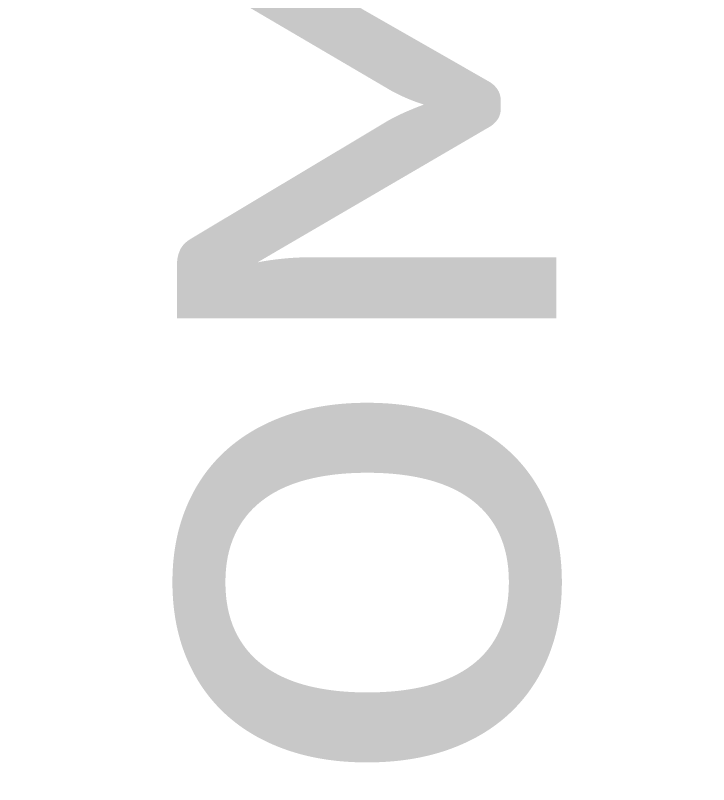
# Model space of a CAD drawing. Header units: millimetres. Extents: x 10729 to 16532, y -10545 to -10125.
# Drawn here: x 12704.553 to 12708.403, y -10283.814 to -10279.542 of the extents above; entities that cross this region are included whole.
import ezdxf

# ---------------------------------------------------------------- set-up
doc = ezdxf.new("R2010")
doc.units = ezdxf.units.MM
doc.styles.get("Standard").update_dxf_attribs({"font": 'arial.ttf'})

# ---------------------------------------------------------------- blocks, each defined once
blk = doc.blocks.new('*T13')
at = {"linetype": 'ByBlock', "lineweight": -2, "transparency": 16777216}
for p, q in [((0, 0), (0, 136.705)), ((0, 136.705), (152.6923, 136.705)), ((19.6923, 0), (19.6923, 136.705)), ((38.6923, 0), (38.6923, 136.705)), ((57.6923, 0), (57.6923, 136.705)), ((76.6923, 0), (76.6923, 136.705)), ((95.6923, 0), (95.6923, 136.705)), ((114.6923, 0), (114.6923, 136.705)), ((133.6923, 0), (133.6923, 136.705)), ((152.6923, 0), (152.6923, 136.705)), ((0, 0), (152.6923, 0))]:
    blk.add_line(p, q, dxfattribs=at)
at = {"color": 0, "transparency": 16777216, "width": 133.705, "attachment_point": 4, "rotation": 90}
for s, insert, char_height in [('{\\fCalibri|b0|i0|c0;Помещение 101. Воздушная заслонка FNM-0328. Шкаф управления силовой VA-V04. Авария электрообогрева', (29.1923, 1.5), 2.8222222), ('{\\fCalibri|b0|i0|c0;Помещение 101. Воздушная заслонка FNM-0328. Шкаф управления силовой VA-V04. Электрообогрев включен', (48.1923, 1.5), 2.8222222), ('{\\fCalibri|b0|i0|c0;Помещение 101. Воздушная заслонка FNM-0328. Электропривод с конечными выключателями FNM-0328. Открыта ', (9.8462, 1.5), 2.8222222), ('{\\fCalibri|b0|i0|c0;резерв ', (67.1923, 1.5), 2.822222), ('{\\fCalibri|b0|i0|c0;резерв ', (86.1923, 1.5), 2.822222), ('{\\fCalibri|b0|i0|c0;резерв ', (105.1923, 1.5), 2.822222), ('{\\fCalibri|b0|i0|c0;резерв ', (124.1923, 1.5), 2.822222), ('{\\fCalibri|b0|i0|c0;резерв ', (143.1923, 1.5), 2.822222)]:
    blk.add_mtext(s, dxfattribs=dict(at, insert=insert, char_height=char_height))

msp = doc.modelspace()

# ---------------------------------------------------------------- block references
msp.add_blockref('*T13', (12699.0069, -10288.0858))

doc.saveas('drawing.dxf')
